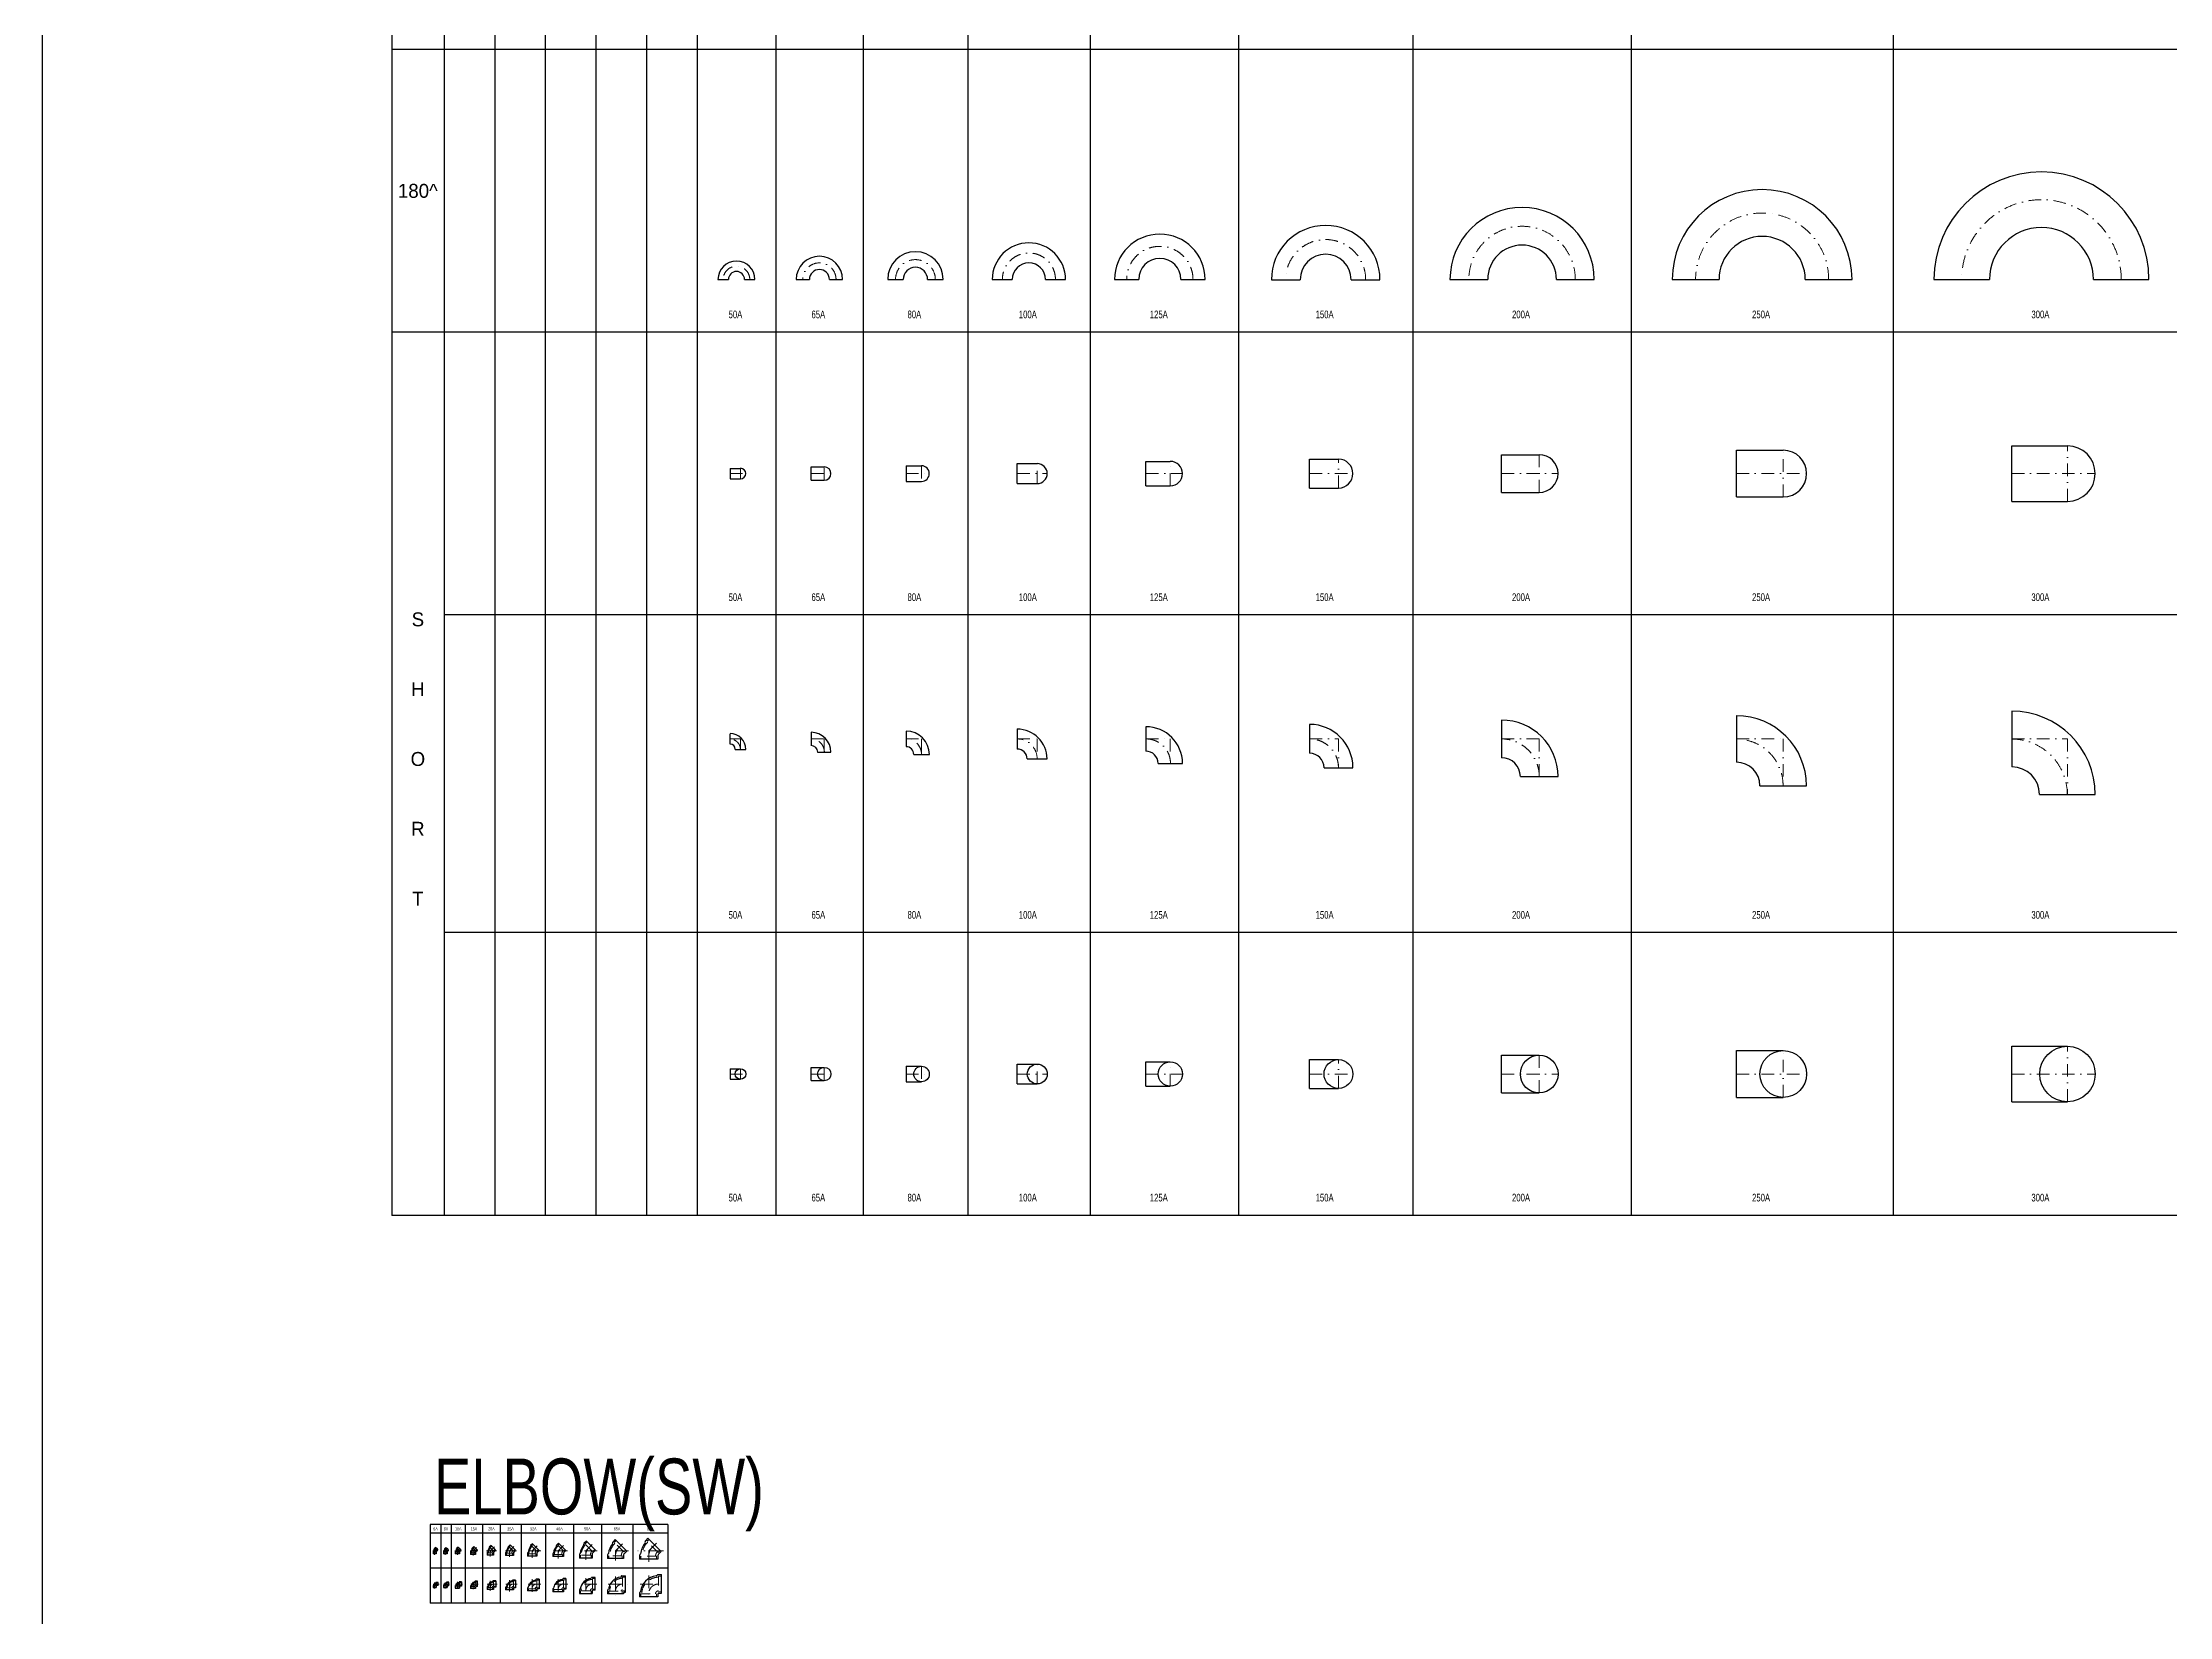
# Model space of a CAD drawing. Extents: x 0 to 90799, y 0 to 77868.
# Drawn here: x 0 to 12183, y 59861 to 68879 of the extents above; entities that cross this region are included whole.
import ezdxf
from ezdxf.enums import TextEntityAlignment as Align

# ---------------------------------------------------------------- set-up
doc = ezdxf.new("R2010")
doc.units = 0
doc.header["$LTSCALE"] = 30
doc.header["$MEASUREMENT"] = 0
doc.linetypes.add('DGN Style 2', pattern=[3, 1.8, -1.2])
doc.linetypes.add('DGN Style 4', pattern=[4.8, 2.4, -1.2, 0, -1.2])
for name, color, linetype, lineweight in [('L(c)', 1, 'DGN Style 4', 5), ('L(hid)', 2, 'DGN Style 2', 5), ('L(txt)', 2, 'Continuous', 13)]:
    doc.layers.add(name, color=color, linetype=linetype, lineweight=lineweight)
doc.styles.add('Style-ENGINEERING', font='ENGINEERING.shx')

# ---------------------------------------------------------------- blocks, each defined once
blk = doc.blocks.new('*U1')
at = {"style": 'Style-ENGINEERING'}
for s, p in [('S', (0, 800)), ('H', (0, 400)), ('O', (0, 0)), ('R', (0, -400)), ('T', (0, -800))]:
    blk.add_text(s, height=80, dxfattribs=at).set_placement(p, align=Align.MIDDLE_CENTER)
blk = doc.blocks.new('*U63')
for p, q in [((-106, -53), (-46, -53)), ((46, -53), (106, -53))]:
    blk.add_line(p, q)
for radius in [106, 46]:
    blk.add_arc((0, -53), radius, 0, 180)
blk = doc.blocks.new('*U64')
for p, q in [((-133, -67), (-57, -67)), ((57, -67), (133, -67))]:
    blk.add_line(p, q)
for radius in [133, 57.1]:
    blk.add_arc((0, -67), radius, 0, 180)
blk = doc.blocks.new('*U65')
for p, q in [((-159, -79), (-70, -79)), ((70, -79), (159, -79))]:
    blk.add_line(p, q)
for radius in [159, 69.8]:
    blk.add_arc((0, -79), radius, 0, 180)
blk = doc.blocks.new('*U66')
for p, q in [((-210, -105), (-95, -105)), ((95, -105), (210, -105))]:
    blk.add_line(p, q)
for radius in [210, 95.2]:
    blk.add_arc((0, -105), radius, 360, 180)
blk = doc.blocks.new('*U67')
for p, q in [((-260, -130), (-121, -130)), ((121, -130), (260, -130))]:
    blk.add_line(p, q)
for radius in [260, 121]:
    blk.add_arc((0, -130), radius, 360, 180)
blk = doc.blocks.new('*U68')
for p, q in [((-311, -156), (-146, -156)), ((146, -156), (311, -156))]:
    blk.add_line(p, q)
for radius in [311, 146]:
    blk.add_arc((0, -156), radius, 360, 180)
blk = doc.blocks.new('*U69')
for p, q in [((-413, -206), (-197, -206)), ((197, -206), (413, -206))]:
    blk.add_line(p, q)
for radius in [413, 197]:
    blk.add_arc((0, -206), radius, 0, 180)
blk = doc.blocks.new('*U70')
for p, q in [((-515, -257), (-247, -257)), ((247, -257), (515, -257))]:
    blk.add_line(p, q)
for radius in [515, 247]:
    blk.add_arc((0, -257), radius, 360, 180)
blk = doc.blocks.new('*U71')
for p, q in [((-616, -308), (-298, -308)), ((298, -308), (616, -308))]:
    blk.add_line(p, q)
for radius in [616, 298]:
    blk.add_arc((0, -308), radius, 0, 180)
blk = doc.blocks.new('*U76')
for p, q in [((-45, 30), (15, 30)), ((-45, 30), (-45, -30)), ((-45, -30), (15, -30))]:
    blk.add_line(p, q)
blk.add_arc((15, 0), 30.2, 270, 90)
blk = doc.blocks.new('*U77')
for p, q in [((-57, -38), (-57, 38)), ((-57, 38), (19, 38)), ((-57, -38), (19, -38))]:
    blk.add_line(p, q)
blk.add_arc((19, 0), 38.1, 270, 90)
blk = doc.blocks.new('*U78')
for p, q in [((-67, 45), (-67, -45)), ((-67, 45), (22, 45)), ((-67, -45), (22, -45))]:
    blk.add_line(p, q)
blk.add_arc((22, 0), 44.5, 270, 90)
blk = doc.blocks.new('*U79')
for p, q in [((-86, -57), (-86, 57)), ((-86, 57), (29, 57)), ((-86, -57), (29, -57))]:
    blk.add_line(p, q)
blk.add_arc((29, 0), 57.1, 270, 90)
blk = doc.blocks.new('*U80')
for p, q in [((-105, -70), (-105, 70)), ((-105, 70), (35, 70)), ((-105, -70), (35, -70))]:
    blk.add_line(p, q)
blk.add_arc((35, 0), 69.9, 270, 90)
blk = doc.blocks.new('*U81')
for p, q in [((-124, -83), (-124, 83)), ((-124, 83), (41, 83)), ((-124, -83), (41, -83))]:
    blk.add_line(p, q)
blk.add_arc((41, 0), 82.6, 270, 90)
blk = doc.blocks.new('*U82')
for p, q in [((-162, -108), (-162, 108)), ((-162, 108), (54, 108)), ((-162, -108), (54, -108))]:
    blk.add_line(p, q)
blk.add_arc((54, 0), 108, 270, 90)
blk = doc.blocks.new('*U83')
for p, q in [((-201, -134), (-201, 134)), ((-201, 134), (67, 134)), ((-201, -134), (67, -134))]:
    blk.add_line(p, q)
blk.add_arc((67, 0), 134, 270, 90)
blk = doc.blocks.new('*U84')
for p, q in [((-239, -159), (-239, 159)), ((-239, 159), (80, 159)), ((-239, -159), (80, -159))]:
    blk.add_line(p, q)
blk.add_arc((80, 0), 159, 270, 90)
blk = doc.blocks.new('*U90')
for p, q in [((-45, -15), (-45, 45)), ((-15, -45), (45, -45))]:
    blk.add_line(p, q)
for radius in [90.8, 30.2]:
    blk.add_arc((-45, -45), radius, 0, 90)
blk = doc.blocks.new('*U91')
for p, q in [((-57, 57), (-57, -19)), ((-19, -57), (57, -57))]:
    blk.add_line(p, q)
for radius in [114, 38.1]:
    blk.add_arc((-57, -57), radius, 0, 90)
blk = doc.blocks.new('*U92')
for p, q in [((-67, 67), (-67, -22)), ((-22, -67), (67, -67))]:
    blk.add_line(p, q)
for radius in [134, 44.5]:
    blk.add_arc((-67, -67), radius, 0, 90)
blk = doc.blocks.new('*U93')
for p, q in [((-86, 86), (-86, -29)), ((-29, -86), (86, -86))]:
    blk.add_line(p, q)
for radius in [171, 57.1]:
    blk.add_arc((-86, -86), radius, 0, 90)
blk = doc.blocks.new('*U94')
for p, q in [((-105, 105), (-105, -35)), ((-35, -105), (105, -105))]:
    blk.add_line(p, q)
for radius in [210, 69.9]:
    blk.add_arc((-105, -105), radius, 0, 90)
blk = doc.blocks.new('*U95')
for p, q in [((-124, 124), (-124, -41)), ((-41, -124), (124, -124))]:
    blk.add_line(p, q)
for radius in [248, 82.6]:
    blk.add_arc((-124, -124), radius, 0, 90)
blk = doc.blocks.new('*U96')
for p, q in [((-162, 162), (-162, -54)), ((-54, -162), (162, -162))]:
    blk.add_line(p, q)
for radius in [324, 108]:
    blk.add_arc((-162, -162), radius, 0, 90)
blk = doc.blocks.new('*U97')
for p, q in [((-201, 201), (-201, -67)), ((-67, -201), (201, -201))]:
    blk.add_line(p, q)
for radius in [401, 134]:
    blk.add_arc((-201, -201), radius, 0, 90)
blk = doc.blocks.new('*U98')
for p, q in [((-239, 239), (-239, -80)), ((-80, -239), (239, -239))]:
    blk.add_line(p, q)
for radius in [478, 159]:
    blk.add_arc((-239, -239), radius, 0, 90)
blk = doc.blocks.new('*U109')
for p, q in [((-239, 159), (80, 159)), ((-239, -159), (-239, 159)), ((-239, -159), (80, -159))]:
    blk.add_line(p, q)
blk.add_circle((80, 0), 159)
blk = doc.blocks.new('*U110')
for p, q in [((-201, 134), (67, 134)), ((-201, -134), (-201, 134)), ((-201, -134), (67, -134))]:
    blk.add_line(p, q)
blk.add_circle((67, 0), 134)
blk = doc.blocks.new('*U111')
for p, q in [((-162, -108), (-162, 108)), ((-162, 108), (54, 108)), ((-162, -108), (54, -108))]:
    blk.add_line(p, q)
blk.add_circle((54, 0), 108)
blk = doc.blocks.new('*U112')
for p, q in [((-124, -83), (-124, 83)), ((-124, 83), (41, 83)), ((-124, -83), (41, -83))]:
    blk.add_line(p, q)
blk.add_circle((41, 0), 82.6)
blk = doc.blocks.new('*U113')
for p, q in [((-105, -70), (-105, 70)), ((-105, 70), (35, 70)), ((-105, -70), (35, -70))]:
    blk.add_line(p, q)
blk.add_circle((35, 0), 69.9)
blk = doc.blocks.new('*U114')
for p, q in [((-86, -57), (-86, 57)), ((-86, 57), (29, 57)), ((-86, -57), (29, -57))]:
    blk.add_line(p, q)
blk.add_circle((29, 0), 57.1)
blk = doc.blocks.new('*U115')
for p, q in [((-67, 45), (22, 45)), ((-67, 45), (-67, -45)), ((-67, -45), (22, -45))]:
    blk.add_line(p, q)
blk.add_circle((22, 0), 44.5)
blk = doc.blocks.new('*U116')
for p, q in [((-57, 38), (19, 38)), ((-57, -38), (-57, 38)), ((-57, -38), (19, -38))]:
    blk.add_line(p, q)
blk.add_circle((19, 0), 38.1)
blk = doc.blocks.new('*U117')
for p, q in [((-45, 30), (15, 30)), ((-45, 30), (-45, -30)), ((-45, -30), (15, -30))]:
    blk.add_line(p, q)
blk.add_circle((15, 0), 30.2)

msp = doc.modelspace()

# ---------------------------------------------------------------- linework, layer by layer
for p, q in [((2000, 75868), (2000, 62159)), ((2300, 75868), (2300, 62159)), ((2590, 75868), (2590, 62159)), ((2880, 75868), (2880, 62159)), ((3170, 75868), (3170, 62159)), ((3460, 75868), (3460, 62159)), ((3750, 75868), (3750, 62159)), ((4200, 75868), (4200, 62159)), ((4700, 75868), (4700, 62159)), ((5300, 75868), (5300, 62159)), ((6000, 75868), (6000, 62159)), ((6850, 75868), (6850, 62159)), ((7850, 75868), (7850, 62159)), ((9100, 75868), (9100, 62159)), ((10600, 75868), (10600, 62159)), ((23400, 68839), (2000, 68839)), ((23400, 67219), (2000, 67219)), ((23400, 65599), (2300, 65599)), ((23400, 63779), (2300, 63779)), ((23400, 62159), (2000, 62159)), ((2221, 60388), (2221, 59938)), ((3581, 60388), (2221, 60388)), ((3581, 60338), (2221, 60338)), ((2281, 60388), (2281, 59938)), ((2341, 60388), (2341, 59938)), ((2421, 60388), (2421, 59938)), ((2521, 60388), (2521, 59938)), ((2621, 60388), (2621, 59938)), ((2741, 60388), (2741, 59938)), ((2881, 60388), (2881, 59938)), ((3041, 60388), (3041, 59938)), ((3201, 60388), (3201, 59938)), ((3381, 60388), (3381, 59938)), ((3468, 60309), (3453, 60294)), ((3543, 60234), (3468, 60309)), ((3581, 60388), (3581, 59938)), ((2237, 60232), (2237, 60220)), ((2255, 60220), (2237, 60220)), ((2252, 60256), (2244, 60248)), ((2252, 60256), (2265, 60244)), ((2255, 60232), (2255, 60220)), ((2265, 60244), (2256, 60235)), ((2296, 60231), (2296, 60220)), ((2317, 60220), (2296, 60220)), ((2311, 60257), (2303, 60249)), ((2311, 60257), (2326, 60243)), ((2317, 60231), (2317, 60220)), ((2326, 60243), (2318, 60235)), ((2364, 60231), (2364, 60220)), ((2389, 60220), (2364, 60220)), ((2380, 60259), (2372, 60251)), ((2380, 60259), (2398, 60241)), ((2389, 60230), (2389, 60220)), ((2398, 60241), (2390, 60234)), ((2451, 60228), (2451, 60217)), ((2481, 60217), (2451, 60217)), ((2470, 60263), (2462, 60255)), ((2491, 60241), (2470, 60263)), ((2481, 60229), (2481, 60217)), ((2491, 60241), (2483, 60233)), ((2546, 60227), (2546, 60212)), ((2583, 60212), (2546, 60212)), ((2570, 60268), (2559, 60258)), ((2570, 60268), (2595, 60243)), ((2583, 60228), (2583, 60212)), ((2595, 60243), (2585, 60232)), ((2652, 60226), (2652, 60211)), ((2697, 60211), (2652, 60211)), ((2678, 60272), (2667, 60261)), ((2709, 60241), (2678, 60272)), ((2697, 60226), (2697, 60211)), ((2709, 60241), (2699, 60230)), ((2777, 60223), (2777, 60207)), ((2831, 60207), (2777, 60207)), ((2807, 60278), (2795, 60267)), ((2807, 60278), (2845, 60240)), ((2831, 60224), (2831, 60207)), ((2845, 60240), (2833, 60228)), ((2923, 60220), (2923, 60204)), ((2984, 60204), (2923, 60204)), ((2956, 60282), (2945, 60271)), ((2956, 60282), (2998, 60240)), ((2984, 60222), (2984, 60204)), ((2998, 60240), (2986, 60227)), ((3075, 60216), (3075, 60196)), ((3148, 60196), (3075, 60196)), ((3115, 60293), (3101, 60279)), ((3167, 60241), (3115, 60293)), ((3148, 60219), (3148, 60196)), ((3167, 60241), (3150, 60224)), ((3236, 60214), (3236, 60193)), ((3328, 60193), (3236, 60193)), ((3281, 60302), (3266, 60287)), ((3346, 60236), (3281, 60302)), ((3328, 60214), (3328, 60193)), ((3346, 60236), (3331, 60221)), ((3419, 60211), (3419, 60190)), ((3525, 60190), (3419, 60190)), ((3525, 60210), (3525, 60190)), ((3543, 60234), (3529, 60219)), ((3581, 60138), (2221, 60138)), ((2596, 60066), (2581, 60066)), ((2596, 60066), (2596, 60029)), ((2710, 60070), (2694, 60070)), ((2710, 60070), (2710, 60025)), ((2844, 60074), (2828, 60074)), ((2844, 60074), (2844, 60020)), ((2998, 60078), (2982, 60078)), ((2998, 60078), (2998, 60017)), ((3166, 60084), (3146, 60084)), ((3166, 60011), (3166, 60084)), ((3319, 60094), (3339, 60094)), ((3339, 60001), (3339, 60094)), ((3524, 60101), (3545, 60101)), ((3545, 59994), (3545, 60101)), ((2237, 60038), (2237, 60027)), ((2237, 60027), (2255, 60027)), ((2267, 60056), (2255, 60056)), ((2255, 60036), (2255, 60027)), ((2267, 60039), (2257, 60039)), ((2267, 60039), (2267, 60056)), ((2296, 60038), (2296, 60027)), ((2296, 60027), (2317, 60027)), ((2327, 60058), (2316, 60058)), ((2317, 60035), (2317, 60027)), ((2327, 60037), (2319, 60037)), ((2327, 60037), (2327, 60058)), ((2364, 60036), (2364, 60024)), ((2364, 60024), (2389, 60024)), ((2400, 60060), (2388, 60060)), ((2389, 60033), (2389, 60024)), ((2400, 60035), (2391, 60035)), ((2400, 60060), (2400, 60035)), ((2451, 60034), (2451, 60022)), ((2481, 60022), (2451, 60022)), ((2491, 60063), (2479, 60063)), ((2481, 60030), (2481, 60022)), ((2491, 60032), (2483, 60032)), ((2491, 60032), (2491, 60063)), ((2546, 60031), (2546, 60016)), ((2583, 60016), (2546, 60016)), ((2583, 60027), (2583, 60016)), ((2596, 60029), (2585, 60029)), ((2652, 60028), (2652, 60013)), ((2697, 60013), (2652, 60013)), ((2697, 60022), (2697, 60013)), ((2710, 60025), (2700, 60025)), ((2777, 60024), (2777, 60008)), ((2831, 60008), (2777, 60008)), ((2831, 60017), (2831, 60008)), ((2844, 60020), (2834, 60020)), ((2923, 60019), (2923, 60003)), ((2984, 60003), (2923, 60003)), ((2984, 60014), (2984, 60003)), ((2998, 60017), (2987, 60017)), ((3075, 60014), (3075, 59993)), ((3075, 59993), (3148, 59993)), ((3148, 60006), (3148, 59993)), ((3166, 60011), (3153, 60011)), ((3236, 60010), (3236, 59990)), ((3328, 59990), (3236, 59990)), ((3328, 59996), (3328, 59990)), ((3333, 60001), (3339, 60001)), ((3419, 59995), (3419, 59974)), ((3525, 59974), (3419, 59974)), ((3525, 59989), (3525, 59974)), ((3530, 59994), (3545, 59994)), ((3581, 59938), (2221, 59938))]:
    msp.add_line(p, q)
at = {"flags": 128}
msp.add_lwpolyline([(0, 77868), (66991, 77868), (66991, 42088), (0, 42088)], close=True, dxfattribs=at)
for centre, radius, start, end in [((2239, 60232), 1.5, 108.886, 180), ((2238, 60235), 2.15, 288.886, 348.9758), ((2265, 60230), 25.8, 146.0161, 168.9758), ((2245, 60247), 1.5, 135, 207.5315), ((2242, 60245), 2.15, 326.0161, 25.0325), ((2260, 60232), 5, 136.843, 180), ((2298, 60231), 2, 110.0763, 180), ((2296, 60236), 2.65, 290.0763, 348.4543), ((2325, 60230), 27.1, 146.5361, 168.4543), ((2305, 60248), 2, 135, 204.8946), ((2301, 60246), 2.65, 326.5361, 24.8946), ((2322, 60231), 5, 135, 180), ((2366, 60231), 2, 109.4276, 180), ((2365, 60236), 2.76, 289.4276, 348.6061), ((2396, 60230), 28.9, 146.3812, 168.6061), ((2374, 60249), 2, 135, 205.5597), ((2369, 60247), 2.76, 326.3812, 25.5597), ((2394, 60230), 5, 135, 180), ((2453, 60228), 2.5, 111.0353, 180), ((2451, 60234), 3.27, 291.0353, 349.9467), ((2493, 60226), 38.9, 145.055, 169.9467), ((2463, 60253), 2.5, 135, 203.9898), ((2458, 60251), 3.27, 325.055, 23.9898), ((2486, 60229), 5, 135, 180), ((2549, 60227), 2.5, 111.0312, 180), ((2547, 60233), 3.35, 291.0312, 351.02), ((2595, 60225), 45.7, 143.9791, 171.02), ((2556, 60254), 3.35, 323.9791, 23.9099), ((2561, 60256), 2.5, 135, 203.9099), ((2589, 60228), 6, 135, 180), ((2655, 60226), 2.5, 108.6005, 180), ((2653, 60232), 3.88, 288.6005, 351.0376), ((2709, 60223), 53.1, 143.9689, 171.0376), ((2669, 60260), 2.5, 135, 206.3761), ((2663, 60257), 3.88, 323.9689, 26.3761), ((2703, 60226), 6, 135, 180), ((2780, 60223), 3, 111.3506, 180), ((2778, 60230), 4.07, 291.3506, 352.1643), ((2846, 60220), 65.4, 142.8376, 172.1643), ((2791, 60262), 4.07, 322.8376, 23.6513), ((2798, 60265), 3, 135, 203.6513), ((2837, 60224), 6, 135, 180), ((2926, 60220), 3, 111.3873, 180), ((2924, 60227), 4.16, 291.3873, 353.0011), ((3003, 60217), 75.9, 141.9991, 173.0011), ((2947, 60269), 3, 135, 203.6038), ((2940, 60266), 4.16, 321.9991, 23.6038), ((2991, 60222), 7, 135, 180), ((3078, 60216), 3, 110.8776, 180), ((3075, 60223), 4.4, 290.8776, 353.8601), ((3173, 60212), 93.8, 141.1371, 173.8601), ((3103, 60277), 3, 135, 204.1738), ((3097, 60274), 4.4, 321.1371, 24.1738), ((3155, 60219), 7, 135, 180), ((3239, 60214), 3, 106.1849, 180), ((3236, 60223), 5.87, 286.1849, 353.2564), ((3351, 60209), 110, 141.7403, 173.2564), ((3268, 60285), 3, 135, 208.7875), ((3260, 60281), 5.87, 321.7403, 28.7875), ((3338, 60214), 10, 135, 180), ((3422, 60211), 3.5, 107.7147, 180), ((3419, 60220), 6.24, 287.7147, 353.5572), ((3549, 60206), 124, 141.443, 173.5572), ((3455, 60292), 3.5, 135, 207.2755), ((3447, 60287), 6.24, 321.443, 27.2755), ((3537, 60210), 12, 135, 180), ((2576, 60065), 3.42, 281.8738, 344.2941), ((2581, 60064), 2, 90, 164.2941), ((2697, 60025), 40.8, 101.5474, 168.4526), ((2688, 60069), 3.96, 281.5474, 346.3744), ((2694, 60068), 2, 90, 166.3744), ((2831, 60020), 50.1, 100.1207, 169.8793), ((2822, 60074), 4.14, 280.1207, 346.386), ((2828, 60072), 2, 90, 166.386), ((2985, 60016), 58, 99.0808, 170.9192), ((2976, 60077), 4.22, 279.0808, 346.1383), ((2982, 60076), 2, 90, 166.1383), ((3150, 60009), 70.5, 98.0981, 171.9031), ((3139, 60084), 4.46, 278.0981, 346.5092), ((3146, 60082), 2, 90, 166.5092), ((3323, 60006), 82, 98.9423, 171.0588), ((3310, 60093), 5.96, 278.9423, 340.7212), ((3319, 60090), 4, 90, 160.7212), ((3529, 59990), 105, 97.6091, 172.3909), ((3514, 60100), 6.29, 277.6091, 340.9233), ((3524, 60097), 4, 90, 160.9233), ((2239, 60038), 1.5, 106.0295, 180), ((2238, 60042), 2.25, 286.0295, 344.2419), ((2257, 60036), 17.9, 105.7593, 164.2419), ((2252, 60056), 2.25, 285.7593, 343.9662), ((2255, 60055), 1.5, 90, 163.9662), ((2257, 60036), 2.4, 90, 180), ((2298, 60038), 2, 107.5343, 180), ((2296, 60042), 2.75, 287.5343, 343.8993), ((2317, 60036), 19.1, 106.107, 163.8993), ((2311, 60057), 2.75, 286.107, 342.4451), ((2316, 60056), 2, 90, 162.4451), ((2319, 60035), 2, 90, 180), ((2366, 60036), 2, 108.0152, 180), ((2365, 60040), 2.81, 288.0152, 346.0422), ((2390, 60034), 23.4, 103.9578, 166.0422), ((2384, 60059), 2.81, 283.9578, 341.9848), ((2388, 60058), 2, 90, 161.9848), ((2391, 60033), 2, 90, 180), ((2453, 60034), 2, 105.2077, 180), ((2451, 60039), 3.35, 285.2077, 346.2751), ((2482, 60032), 28, 103.7249, 166.2751), ((2474, 60062), 3.35, 283.7249, 344.7924), ((2479, 60061), 2, 90, 164.7923), ((2483, 60030), 2, 90, 180), ((2548, 60031), 2, 105.7059, 180), ((2547, 60036), 3.42, 285.7059, 348.1262), ((2584, 60028), 34.1, 101.8738, 168.1262), ((2585, 60027), 2, 90, 180), ((2654, 60028), 2, 103.6256, 180), ((2653, 60034), 3.96, 283.6256, 348.4526), ((2700, 60022), 3, 90, 180), ((2779, 60024), 2, 103.614, 180), ((2778, 60030), 4.14, 283.614, 349.8793), ((2834, 60017), 3, 90, 180), ((2925, 60019), 2, 103.8617, 180), ((2924, 60025), 4.22, 283.8617, 350.9192), ((2987, 60014), 3, 90, 180), ((3077, 60014), 2, 103.4783, 180), ((3076, 60020), 4.46, 283.4783, 351.9031), ((3153, 60006), 5, 90, 180), ((3240, 60010), 4, 109.2706, 180), ((3236, 60020), 5.96, 289.2706, 351.0588), ((3333, 59996), 5, 90, 180), ((3423, 59995), 4, 109.0767, 180), ((3419, 60005), 6.29, 289.0767, 352.3909), ((3530, 59989), 5, 90, 180)]:
    msp.add_arc(centre, radius, start, end)
at = {"layer": 'L(c)'}
for p, q in [((9971, 66275), (9971, 66543)), ((11599, 66250), (11599, 66568)), ((3937, 66409), (4028, 66409)), ((3998, 66439), (3998, 66379)), ((4402, 66409), (4517, 66409)), ((4478, 66371), (4478, 66447)), ((4946, 66409), (5079, 66409)), ((5035, 66453), (5035, 66364)), ((5583, 66409), (5755, 66409)), ((5698, 66352), (5698, 66466)), ((6321, 66409), (6530, 66409)), ((6460, 66339), (6460, 66479)), ((7258, 66409), (7506, 66409)), ((7423, 66326), (7423, 66491)), ((8357, 66409), (8681, 66409)), ((8573, 66301), (8573, 66517)), ((9703, 66409), (10104, 66409)), ((11280, 66409), (11758, 66409)), ((3937, 64889), (3998, 64889)), ((3998, 64828), (3998, 64889)), ((4402, 64889), (4478, 64889)), ((4478, 64889), (4478, 64813)), ((4946, 64889), (5035, 64889)), ((5035, 64889), (5035, 64800)), ((5583, 64889), (5698, 64889)), ((5698, 64889), (5698, 64775)), ((6321, 64889), (6460, 64889)), ((6460, 64889), (6460, 64749)), ((7258, 64889), (7423, 64889)), ((7423, 64889), (7423, 64724)), ((8357, 64889), (8573, 64889)), ((8573, 64889), (8573, 64673)), ((9703, 64889), (9971, 64889)), ((9971, 64889), (9971, 64621)), ((11280, 64889), (11599, 64889)), ((11599, 64889), (11599, 64570)), ((11599, 62810), (11599, 63128)), ((3998, 62999), (3998, 62939)), ((4478, 62931), (4478, 63007)), ((5035, 63013), (5035, 62924)), ((5698, 62912), (5698, 63026)), ((6460, 62899), (6460, 63039)), ((7423, 62886), (7423, 63051)), ((8573, 62861), (8573, 63077)), ((9971, 62835), (9971, 63103)), ((3937, 62969), (4028, 62969)), ((4402, 62969), (4517, 62969)), ((4946, 62969), (5079, 62969)), ((5583, 62969), (5755, 62969)), ((6321, 62969), (6530, 62969)), ((7258, 62969), (7506, 62969)), ((8357, 62969), (8681, 62969)), ((9703, 62969), (10104, 62969)), ((11280, 62969), (11758, 62969)), ((2263, 60238), (2236, 60238)), ((2262, 60253), (2246, 60238)), ((2246, 60238), (2246, 60215)), ((2327, 60238), (2294, 60238)), ((2322, 60253), (2306, 60238)), ((2306, 60238), (2306, 60215)), ((2400, 60238), (2362, 60238)), ((2393, 60253), (2377, 60238)), ((2377, 60238), (2377, 60215)), ((2493, 60238), (2450, 60238)), ((2485, 60256), (2466, 60238)), ((2466, 60238), (2466, 60211)), ((2600, 60238), (2544, 60238)), ((2588, 60261), (2565, 60238)), ((2565, 60238), (2565, 60204)), ((2715, 60238), (2651, 60238)), ((2699, 60262), (2675, 60238)), ((2675, 60238), (2675, 60203)), ((2854, 60238), (2773, 60238)), ((2833, 60266), (2804, 60238)), ((2804, 60238), (2804, 60197)), ((3007, 60238), (2920, 60238)), ((2984, 60268), (2954, 60238)), ((2954, 60238), (2954, 60194)), ((3177, 60238), (3070, 60238)), ((3148, 60274), (3112, 60238)), ((3112, 60238), (3112, 60186)), ((3356, 60238), (3231, 60238)), ((3322, 60278), (3282, 60238)), ((3282, 60238), (3282, 60181)), ((3556, 60238), (3410, 60238)), ((3516, 60282), (3472, 60238)), ((3472, 60238), (3472, 60175)), ((2565, 60066), (2565, 60008)), ((2675, 60069), (2675, 60005)), ((2804, 60074), (2804, 59998)), ((2954, 60074), (2954, 59993)), ((3112, 60081), (3112, 59983)), ((3282, 60090), (3282, 59975)), ((3472, 60096), (3472, 59959)), ((2272, 60047), (2237, 60047)), ((2246, 60056), (2246, 60022)), ((2332, 60047), (2297, 60047)), ((2306, 60056), (2306, 60022)), ((2405, 60047), (2365, 60047)), ((2377, 60059), (2377, 60019)), ((2496, 60047), (2453, 60047)), ((2466, 60060), (2466, 60017)), ((2604, 60047), (2546, 60047)), ((2718, 60047), (2653, 60047)), ((2854, 60047), (2777, 60047)), ((3008, 60047), (2927, 60047)), ((3176, 60047), (3081, 60047)), ((3240, 60047), (3354, 60047)), ((3424, 60047), (3560, 60047))]:
    msp.add_line(p, q, dxfattribs=at)
for centre, radius, start, end in [((9850, 67521), 381, 0, 180), ((11450, 67521), 457, 0, 180), ((7350, 67521), 229, 0, 180), ((8475, 67521), 305, 0, 180), ((5000, 67521), 114, 0, 180), ((5650, 67521), 152, 0, 180), ((6400, 67521), 190, 0, 180), ((3975, 67521), 76.2, 0, 180), ((4450, 67521), 95.3, 0, 180), ((3937, 64828), 60.5, 0, 90), ((4402, 64813), 76.3, 0, 90), ((4946, 64800), 89.1, 0, 90), ((5583, 64775), 114, 0, 90), ((6321, 64749), 140, 0, 90), ((7258, 64724), 165, 0, 90), ((8357, 64673), 216, 0, 90), ((9703, 64621), 267, 0, 90), ((11280, 64570), 318, 0, 90), ((2265, 60230), 19.1, 135.0024, 180), ((2325, 60230), 19.1, 135.0024, 180), ((2396, 60230), 19.1, 135.0024, 180), ((2493, 60226), 26.8, 135.0024, 180), ((2595, 60225), 30.7, 135.0024, 180), ((2709, 60223), 34.5, 135.0024, 180), ((2846, 60220), 42.2, 135.0024, 180), ((3003, 60217), 49.7, 135.0024, 180), ((3173, 60212), 61.3, 135.0024, 180), ((3351, 60209), 69, 135.0024, 180), ((3549, 60206), 76.8, 135.0024, 180), ((2257, 60036), 11.1, 89.9989, 180), ((2317, 60036), 11.1, 89.9989, 180), ((2390, 60034), 13.5, 89.9989, 180), ((2482, 60032), 15.9, 89.9989, 180), ((2584, 60028), 19.1, 89.9989, 180), ((2697, 60025), 22.2, 89.9989, 180), ((2831, 60020), 27, 89.9989, 180), ((2985, 60016), 31.8, 89.9989, 180), ((3150, 60009), 38.1, 90.0099, 180), ((3323, 60006), 41.3, 90, 180), ((3529, 59990), 57.2, 89.9989, 180)]:
    msp.add_arc(centre, radius, start, end, dxfattribs=at)
at = {"layer": 'L(hid)'}
for p, q in [((2252, 60230), (2241, 60230)), ((2241, 60230), (2241, 60220)), ((2255, 60254), (2248, 60247)), ((2248, 60247), (2256, 60239)), ((2252, 60230), (2252, 60220)), ((2262, 60246), (2256, 60239)), ((2299, 60230), (2299, 60220)), ((2313, 60230), (2299, 60230)), ((2314, 60255), (2307, 60248)), ((2307, 60248), (2317, 60238)), ((2313, 60230), (2313, 60220)), ((2324, 60245), (2317, 60238)), ((2385, 60230), (2368, 60230)), ((2368, 60230), (2368, 60220)), ((2383, 60256), (2376, 60249)), ((2376, 60249), (2388, 60237)), ((2385, 60230), (2385, 60220)), ((2395, 60244), (2388, 60237)), ((2477, 60226), (2455, 60226)), ((2455, 60226), (2455, 60217)), ((2473, 60260), (2466, 60253)), ((2482, 60238), (2466, 60253)), ((2477, 60226), (2477, 60217)), ((2488, 60244), (2482, 60238)), ((2578, 60225), (2551, 60225)), ((2551, 60225), (2551, 60212)), ((2573, 60265), (2564, 60256)), ((2564, 60256), (2583, 60237)), ((2578, 60225), (2578, 60212)), ((2592, 60246), (2583, 60237)), ((2692, 60223), (2657, 60223)), ((2657, 60223), (2657, 60211)), ((2682, 60269), (2673, 60260)), ((2697, 60235), (2673, 60260)), ((2692, 60223), (2692, 60211)), ((2706, 60244), (2697, 60235)), ((2826, 60220), (2783, 60220)), ((2783, 60220), (2783, 60207)), ((2810, 60274), (2801, 60265)), ((2801, 60265), (2832, 60235)), ((2826, 60220), (2826, 60207)), ((2841, 60244), (2832, 60235)), ((2978, 60217), (2929, 60217)), ((2929, 60217), (2929, 60204)), ((2960, 60278), (2951, 60270)), ((2951, 60270), (2986, 60235)), ((2978, 60217), (2978, 60204)), ((2995, 60244), (2986, 60235)), ((3142, 60212), (3081, 60212)), ((3081, 60212), (3081, 60196)), ((3119, 60288), (3108, 60277)), ((3151, 60234), (3108, 60277)), ((3142, 60212), (3142, 60196)), ((3163, 60245), (3151, 60234)), ((3321, 60209), (3243, 60209)), ((3243, 60209), (3243, 60193)), ((3286, 60296), (3275, 60285)), ((3329, 60231), (3275, 60285)), ((3321, 60209), (3321, 60193)), ((3341, 60242), (3329, 60231)), ((3517, 60206), (3427, 60206)), ((3427, 60206), (3427, 60190)), ((3474, 60303), (3463, 60292)), ((3526, 60228), (3463, 60292)), ((3517, 60206), (3517, 60190)), ((3537, 60239), (3526, 60228)), ((2697, 60065), (2697, 60030)), ((2710, 60065), (2697, 60065)), ((2831, 60069), (2831, 60026)), ((2844, 60069), (2831, 60069)), ((2985, 60072), (2985, 60023)), ((2998, 60072), (2985, 60072)), ((3166, 60078), (3150, 60078)), ((3150, 60078), (3150, 60017)), ((3323, 60086), (3323, 60009)), ((3323, 60086), (3339, 60086)), ((3529, 60092), (3529, 60002)), ((3529, 60092), (3545, 60092)), ((2252, 60036), (2241, 60036)), ((2241, 60036), (2241, 60027)), ((2252, 60036), (2252, 60027)), ((2257, 60053), (2257, 60042)), ((2267, 60053), (2257, 60053)), ((2267, 60042), (2257, 60042)), ((2313, 60036), (2299, 60036)), ((2299, 60036), (2299, 60027)), ((2313, 60036), (2313, 60027)), ((2317, 60055), (2317, 60040)), ((2327, 60055), (2317, 60055)), ((2327, 60040), (2317, 60040)), ((2385, 60034), (2368, 60034)), ((2368, 60034), (2368, 60024)), ((2385, 60034), (2385, 60024)), ((2390, 60056), (2390, 60039)), ((2400, 60056), (2390, 60056)), ((2400, 60039), (2390, 60039)), ((2477, 60032), (2455, 60032)), ((2455, 60032), (2455, 60022)), ((2477, 60032), (2477, 60022)), ((2482, 60059), (2482, 60036)), ((2491, 60059), (2482, 60059)), ((2491, 60036), (2482, 60036)), ((2578, 60028), (2551, 60028)), ((2551, 60028), (2551, 60016)), ((2578, 60028), (2578, 60016)), ((2584, 60061), (2584, 60034)), ((2596, 60061), (2584, 60061)), ((2596, 60034), (2584, 60034)), ((2692, 60025), (2657, 60025)), ((2657, 60025), (2657, 60013)), ((2692, 60025), (2692, 60013)), ((2710, 60030), (2697, 60030)), ((2826, 60020), (2783, 60020)), ((2783, 60020), (2783, 60008)), ((2826, 60020), (2826, 60008)), ((2844, 60026), (2831, 60026)), ((2978, 60016), (2929, 60016)), ((2929, 60016), (2929, 60003)), ((2978, 60016), (2978, 60003)), ((2998, 60023), (2985, 60023)), ((3142, 60009), (3081, 60009)), ((3081, 60009), (3081, 59993)), ((3142, 60009), (3142, 59993)), ((3166, 60017), (3150, 60017)), ((3243, 60006), (3321, 60006)), ((3243, 60006), (3243, 59990)), ((3321, 60006), (3321, 59990)), ((3323, 60009), (3339, 60009)), ((3427, 59990), (3517, 59990)), ((3427, 59990), (3427, 59974)), ((3517, 59990), (3517, 59974)), ((3529, 60002), (3545, 60002))]:
    msp.add_line(p, q, dxfattribs=at)
for centre, radius, start, end in [((2265, 60230), 22.6, 135.0024, 180), ((2265, 60230), 15.5, 135.0024, 180), ((2325, 60230), 23.8, 135.0024, 180), ((2325, 60230), 14.4, 135.0024, 180), ((2396, 60230), 25.4, 135.0024, 180), ((2396, 60230), 12.7, 135.0024, 180), ((2493, 60226), 34.8, 135.0024, 180), ((2493, 60226), 18.7, 135.0024, 180), ((2595, 60225), 41.4, 135.0024, 180), ((2595, 60225), 20, 135.0024, 180), ((2709, 60223), 48.1, 135.0024, 180), ((2709, 60223), 20.9, 135.0024, 180), ((2846, 60220), 60, 135.0024, 180), ((2846, 60220), 24.5, 135.0024, 180), ((3003, 60217), 70.3, 135.0024, 180), ((3003, 60217), 29.1, 135.0024, 180), ((3173, 60212), 87.7, 135.0024, 180), ((3173, 60212), 35, 135.0024, 180), ((3351, 60209), 102, 135.0024, 180), ((3351, 60209), 36.1, 135.0024, 180), ((3549, 60206), 116, 135.0024, 180), ((3549, 60206), 37.7, 135.0024, 180), ((2831, 60020), 44.8, 89.9989, 180), ((2985, 60016), 52.4, 89.9989, 180), ((3150, 60009), 64.4, 90, 180), ((3323, 60006), 74.3, 90, 180), ((3529, 59990), 96.3, 89.9989, 180), ((2257, 60036), 14.7, 89.9989, 179.966), ((2257, 60036), 7.55, 89.9989, 179.934), ((2317, 60036), 15.8, 89.9989, 180), ((2317, 60036), 6.4, 89.9989, 180), ((2390, 60034), 19.9, 89.9989, 180), ((2390, 60034), 7.15, 89.9989, 180), ((2482, 60032), 23.9, 89.9989, 180), ((2482, 60032), 7.85, 89.9989, 180), ((2584, 60028), 29.8, 89.9989, 180), ((2584, 60028), 8.4, 89.9989, 180), ((2697, 60025), 35.8, 89.9989, 180), ((2697, 60025), 8.6, 89.9989, 180), ((2831, 60020), 9.25, 89.9989, 180), ((2985, 60016), 11.2, 89.9989, 180), ((3150, 60009), 11.7, 90, 180), ((3323, 60006), 8.35, 90, 180), ((3529, 59990), 18.2, 89.9989, 180)]:
    msp.add_arc(centre, radius, start, end, dxfattribs=at)

# ---------------------------------------------------------------- block references
for name, p in [('*U71', (11450, 67829)), ('*U70', (9850, 67778)), ('*U69', (8475, 67727)), ('*U66', (5650, 67626)), ('*U67', (6400, 67651)), ('*U68', (7350, 67676)), ('*U63', (3975, 67574)), ('*U64', (4450, 67588)), ('*U65', (5000, 67600)), ('*U83', (9904, 66409)), ('*U84', (11519, 66409)), ('*U76', (3983, 66409)), ('*U77', (4459, 66409)), ('*U78', (5013, 66409)), ('*U79', (5669, 66409)), ('*U80', (6425, 66409)), ('*U81', (7382, 66409)), ('*U82', (8519, 66409)), ('*U93', (5669, 64860)), ('*U94', (6425, 64854)), ('*U95', (7382, 64848)), ('*U96', (8519, 64835)), ('*U97', (9904, 64822)), ('*U98', (11519, 64809)), ('*U90', (3983, 64874)), ('*U91', (4459, 64870)), ('*U92', (5013, 64867)), ('*U109', (11519, 62969)), ('*U117', (3983, 62969)), ('*U116', (4459, 62969)), ('*U115', (5013, 62969)), ('*U114', (5669, 62969)), ('*U113', (6425, 62969)), ('*U112', (7382, 62969)), ('*U111', (8519, 62969)), ('*U110', (9904, 62969))]:
    msp.add_blockref(name, p)
at = {"layer": 'L(txt)'}
msp.add_blockref('*U1', (2150, 64774), dxfattribs=at)

# ---------------------------------------------------------------- texts
at = {"style": 'Style-ENGINEERING', "width": 0.75}
for s, p in [('50A', (3969, 67321)), ('65A', (4444, 67321)), ('80A', (4994, 67321)), ('100A', (5644, 67321)), ('125A', (6394, 67321)), ('150A', (7344, 67321)), ('200A', (8469, 67321)), ('250A', (9844, 67321)), ('300A', (11444, 67321)), ('50A', (3969, 65701)), ('65A', (4444, 65701)), ('80A', (4994, 65701)), ('100A', (5644, 65701)), ('125A', (6394, 65701)), ('150A', (7344, 65701)), ('200A', (8469, 65701)), ('250A', (9844, 65701)), ('300A', (11444, 65701)), ('50A', (3969, 63881)), ('65A', (4444, 63881)), ('80A', (4994, 63881)), ('100A', (5644, 63881)), ('125A', (6394, 63881)), ('150A', (7344, 63881)), ('200A', (8469, 63881)), ('250A', (9844, 63881)), ('300A', (11444, 63881)), ('50A', (3969, 62261)), ('65A', (4444, 62261)), ('80A', (4994, 62261)), ('100A', (5644, 62261)), ('125A', (6394, 62261)), ('150A', (7344, 62261)), ('200A', (8469, 62261)), ('250A', (9844, 62261)), ('300A', (11444, 62261))]:
    msp.add_text(s, height=44, dxfattribs=at).set_placement(p, align=Align.MIDDLE_CENTER)
at = {"layer": 'L(txt)', "style": 'Style-ENGINEERING'}
msp.add_text('180^ ', height=80, dxfattribs=at).set_placement((2150, 68029), align=Align.MIDDLE_CENTER)
at = {"layer": 'L(txt)', "style": 'Style-ENGINEERING', "width": 0.75}
msp.add_text('ELBOW(SW)', height=320, dxfattribs=at).set_placement((2242, 60606), align=Align.MIDDLE_LEFT)
for s, p in [('6A', (2251, 60363)), ('8A', (2311, 60363)), ('10A', (2381, 60363)), ('15A', (2471, 60363)), ('20A', (2571, 60363)), ('25A', (2681, 60363)), ('32A', (2811, 60363)), ('40A', (2961, 60363)), ('50A', (3121, 60363)), ('65A', (3291, 60363)), ('80A', (3481, 60363))]:
    msp.add_text(s, height=16.8, dxfattribs=at).set_placement(p, align=Align.MIDDLE_CENTER)

doc.saveas('drawing.dxf')
